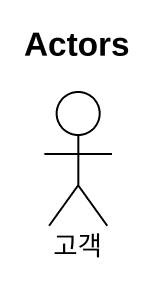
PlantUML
@startuml
title Actors
actor 고객
@enduml
